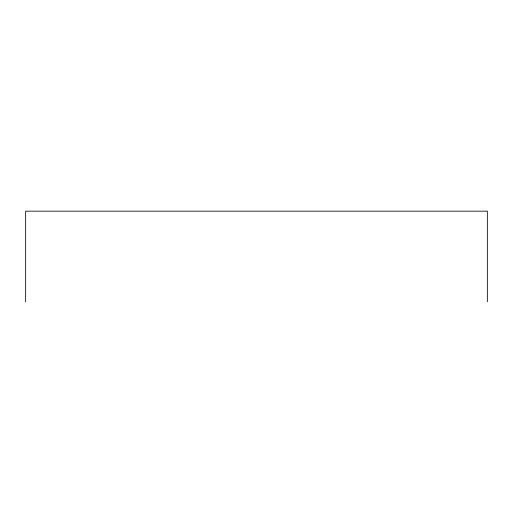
<?xml version="1.0" encoding="UTF-8"?>
<svg xmlns="http://www.w3.org/2000/svg" width="513" height="513" viewBox="0 0 513 513"><rect width="100%" height="100%" fill="white"/><g stroke="black" fill="none" stroke-linecap="round" stroke-linejoin="round"><path stroke-width="0.77" d="M487.35 301.836L487.35 211.164L25.65 211.164L25.65 301.836"/></g></svg>
